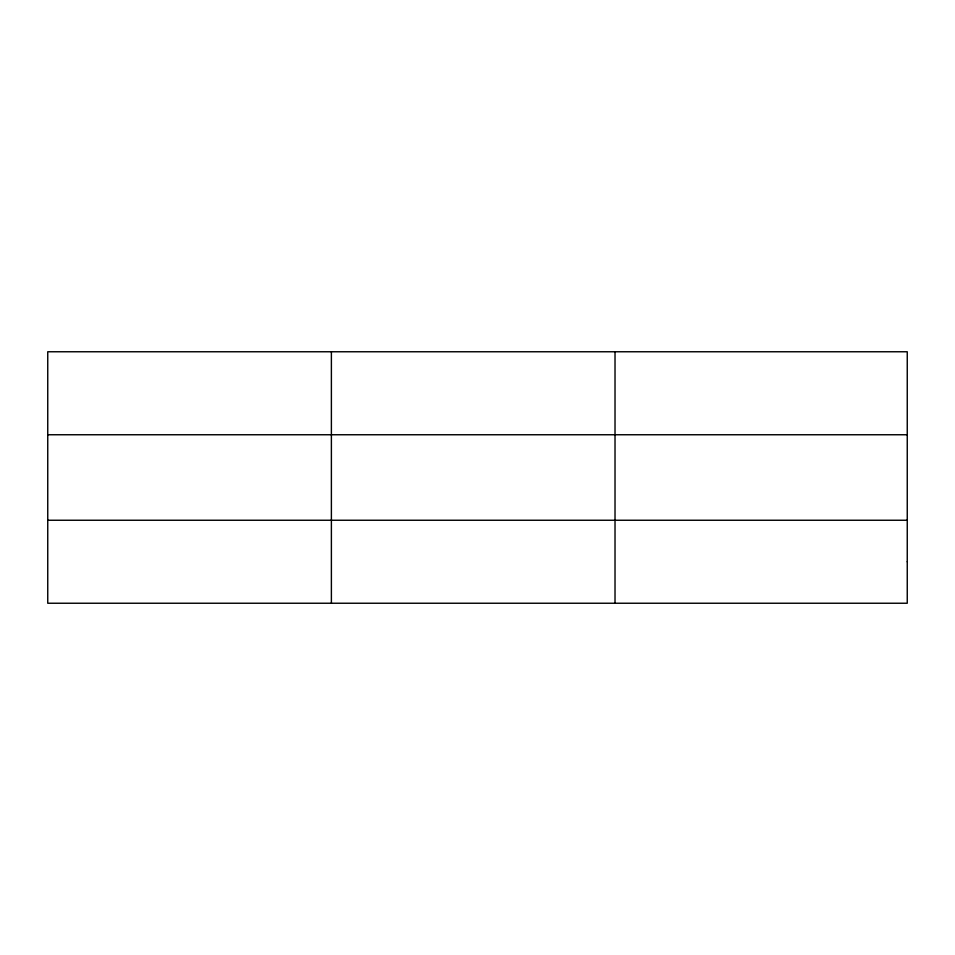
<?xml version="1.0" encoding="UTF-8"?>
<svg xmlns="http://www.w3.org/2000/svg" width="955" height="955" viewBox="0 0 955 955"><rect width="100%" height="100%" fill="white"/><g stroke="black" fill="none" stroke-linecap="round" stroke-linejoin="round"><path stroke-width="1.43" d="M331.385 603.238L331.385 351.762M615.02 603.238L615.02 351.762M47.75 434.752L907.25 434.752M47.75 520.248L907.25 520.248M907.25 561.743L907.25 603.238L47.75 603.238L47.75 351.762L907.25 351.762L907.25 561.743"/></g></svg>
